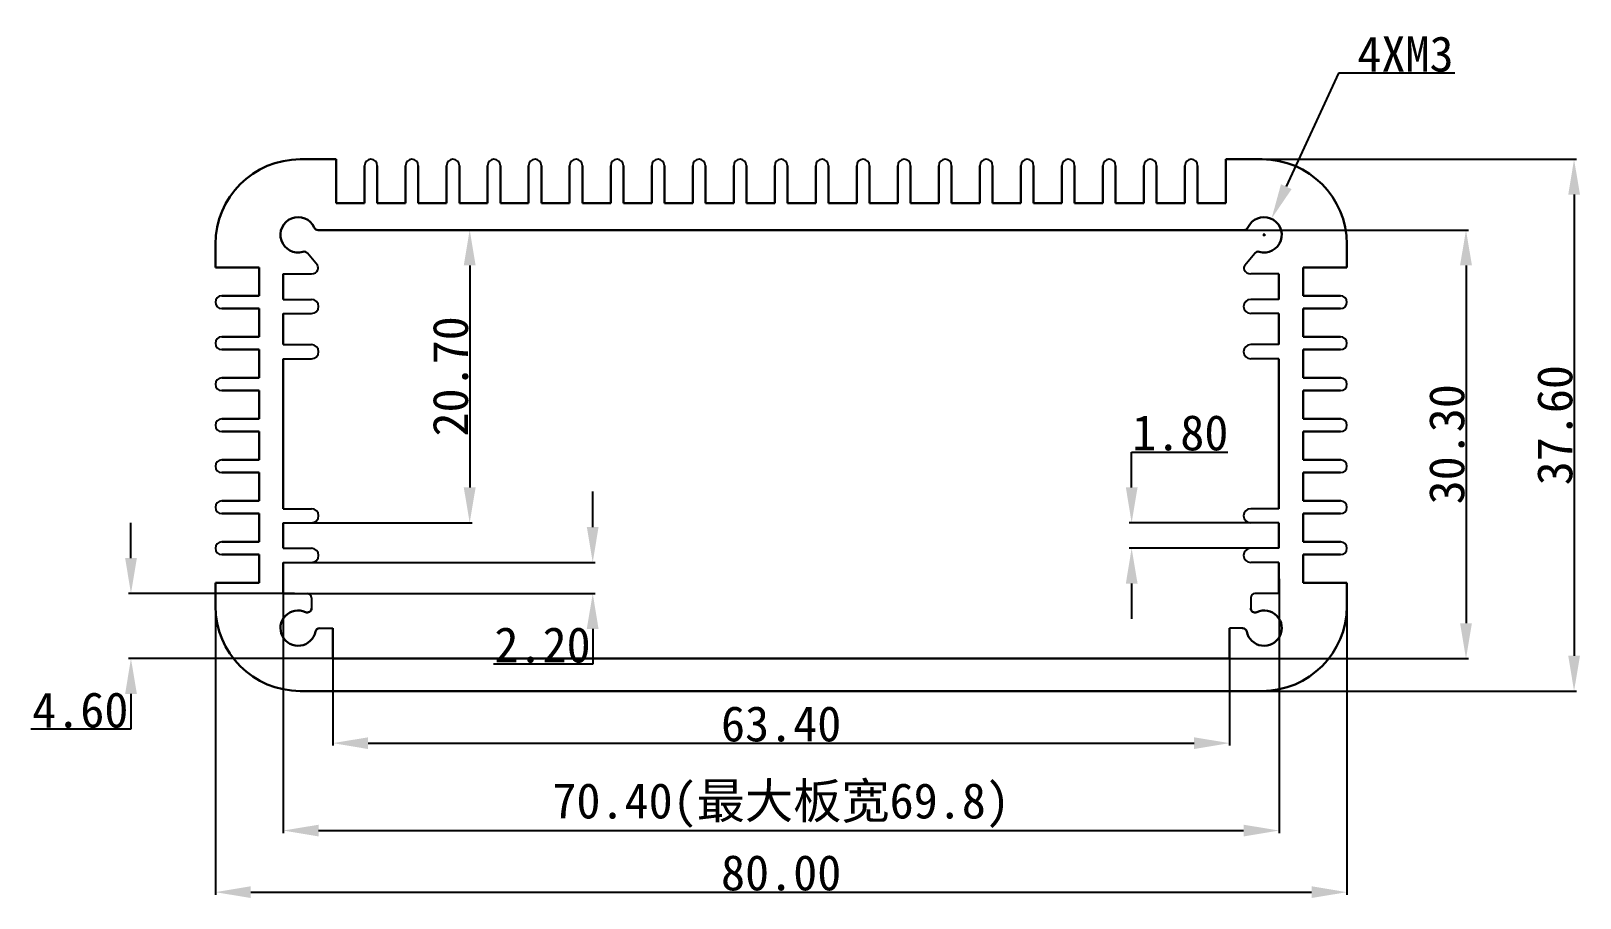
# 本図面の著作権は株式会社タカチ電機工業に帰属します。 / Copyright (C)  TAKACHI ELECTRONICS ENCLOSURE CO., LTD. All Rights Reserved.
# Model space of a CAD drawing. Header units: inches. Extents: x 17 to 126, y -6 to 56.
import ezdxf

# ---------------------------------------------------------------- set-up
doc = ezdxf.new("R2010")
doc.units = ezdxf.units.IN
doc.header["$MEASUREMENT"] = 0
doc.layers.get('Defpoints').update_dxf_attribs({"lineweight": 25})
doc.layers.add('1', color=30, linetype='Continuous')
doc.styles.get("Standard").update_dxf_attribs({"font": 'simhei.ttf'})
doc.dimstyles.get("Standard").update_dxf_attribs({"dimtxt": 2.5, "dimasz": 2.5, "dimexe": 0.18, "dimexo": 0.0625, "dimgap": 0.09, "dimtad": 1, "dimtoh": 1, "dimzin": 0, "dimdsep": 46, "dimtxsty": 'Standard', "dimcen": 0.09, "dimadec": 0, "dimazin": 0, "dimtfac": 1, "dimtofl": 0, "dimtmove": 0, "dimatfit": 3, "dimfxl": 1, "dimtolj": 1, "dimtzin": 0, "dimarcsym": 0})

# ---------------------------------------------------------------- blocks, each defined once
blk = doc.blocks.new('*D33')
at = {"color": 0, "lineweight": -2}
for p, q in [((109.09, 52.69), (105.39, 44.67)), ((117.3, 52.69), (109.09, 52.69)), ((103.74, 41.26), (103.92, 41.26)), ((103.83, 41.17), (103.83, 41.35))]:
    blk.add_line(p, q, dxfattribs=at)
at = {"color": 0}
blk.add_solid([(105.02, 44.84), (105.77, 44.49), (104.35, 42.4)], dxfattribs=at)
at = {"layer": 'Defpoints', "color": 0}
for p in [(104.35, 42.4), (103.3, 40.13)]:
    blk.add_point(p, dxfattribs=at)
at = {"color": 0, "insert": (113.82, 54.03), "char_height": 2.5, "attachment_point": 5}
blk.add_mtext('\\A1;{\\f@SimHei|b0|i0|c134|p49;4XM3}', dxfattribs=at)
blk = doc.blocks.new('*D34')
at = {"color": 0, "lineweight": -2}
for p, q in [((102.47, 46.6), (125.92, 46.6)), ((125.74, 44.1), (125.74, 11.5)), ((101.79, 9), (125.92, 9))]:
    blk.add_line(p, q, dxfattribs=at)
at = {"color": 0}
for points in [[(125.33, 44.1), (126.16, 44.1), (125.74, 46.6)], [(125.33, 11.5), (126.16, 11.5), (125.74, 9)]]:
    blk.add_solid(points, dxfattribs=at)
at = {"layer": 'Defpoints', "color": 0}
for p in [(102.4, 46.6), (101.72, 9), (125.74, 9)]:
    blk.add_point(p, dxfattribs=at)
at = {"color": 0, "insert": (124.39, 27.8), "char_height": 2.5, "attachment_point": 5, "rotation": 90}
blk.add_mtext('\\A1;37.60', dxfattribs=at)
blk = doc.blocks.new('*D35')
at = {"color": 0, "lineweight": -2}
for p, q in [((99.35, 41.6), (118.28, 41.6)), ((118.1, 39.1), (118.1, 13.8)), ((97.67, 11.3), (118.28, 11.3))]:
    blk.add_line(p, q, dxfattribs=at)
at = {"color": 0}
for points in [[(117.68, 39.1), (118.52, 39.1), (118.1, 41.6)], [(117.68, 13.8), (118.52, 13.8), (118.1, 11.3)]]:
    blk.add_solid(points, dxfattribs=at)
at = {"layer": 'Defpoints', "color": 0}
for p in [(99.29, 41.6), (97.6, 11.3), (118.1, 11.3)]:
    blk.add_point(p, dxfattribs=at)
at = {"color": 0, "insert": (116.75, 26.45), "char_height": 2.5, "attachment_point": 5, "rotation": 90}
blk.add_mtext('\\A1;30.30', dxfattribs=at)
blk = doc.blocks.new('*D36')
at = {"color": 0, "lineweight": -2}
for p, q in [((37.98, 12.31), (37.98, 5.14)), ((101.38, 12.31), (101.38, 5.14)), ((40.48, 5.32), (98.88, 5.32))]:
    blk.add_line(p, q, dxfattribs=at)
at = {"color": 0}
for points in [[(40.48, 5.73), (40.48, 4.9), (37.98, 5.32)], [(98.88, 5.73), (98.88, 4.9), (101.38, 5.32)]]:
    blk.add_solid(points, dxfattribs=at)
at = {"layer": 'Defpoints', "color": 0}
for p in [(37.98, 12.37), (101.38, 12.37), (101.38, 5.32)]:
    blk.add_point(p, dxfattribs=at)
at = {"color": 0, "insert": (69.68, 6.67), "char_height": 2.5, "attachment_point": 5}
blk.add_mtext('\\A1;63.40', dxfattribs=at)
blk = doc.blocks.new('*D37')
at = {"layer": '1', "color": 0, "lineweight": -2}
for p, q in [((34.48, 16.93), (34.48, -1.04)), ((104.88, 16.93), (104.88, -1.04)), ((36.98, -0.86), (102.38, -0.86))]:
    blk.add_line(p, q, dxfattribs=at)
at = {"layer": '1', "color": 0}
for points in [[(36.98, -0.45), (36.98, -1.28), (34.48, -0.86)], [(102.38, -0.45), (102.38, -1.28), (104.88, -0.86)]]:
    blk.add_solid(points, dxfattribs=at)
at = {"layer": 'Defpoints', "color": 0}
for p in [(34.48, 17), (104.88, 17), (104.88, -0.86)]:
    blk.add_point(p, dxfattribs=at)
at = {"layer": '1', "color": 0, "insert": (69.68, 0.91), "char_height": 2.5, "attachment_point": 5}
blk.add_mtext('\\A1;70.40(最大板宽69.8)', dxfattribs=at)
blk = doc.blocks.new('*D38')
at = {"color": 0, "lineweight": -2}
for p, q in [((29.68, 15.76), (29.68, -5.4)), ((109.68, 15.76), (109.68, -5.4)), ((32.18, -5.22), (107.18, -5.22))]:
    blk.add_line(p, q, dxfattribs=at)
at = {"color": 0}
for points in [[(32.18, -4.8), (32.18, -5.63), (29.68, -5.22)], [(107.18, -4.8), (107.18, -5.63), (109.68, -5.22)]]:
    blk.add_solid(points, dxfattribs=at)
at = {"layer": 'Defpoints', "color": 0}
for p in [(29.68, 15.82), (109.68, 15.82), (109.68, -5.22)]:
    blk.add_point(p, dxfattribs=at)
at = {"color": 0, "insert": (69.68, -3.86), "char_height": 2.5, "attachment_point": 5}
blk.add_mtext('\\A1;80.00', dxfattribs=at)
blk = doc.blocks.new('*D39')
at = {"color": 0, "lineweight": -2}
for p, q in [((46.09, 41.6), (47.84, 41.6)), ((47.66, 39.1), (47.66, 23.4)), ((35.54, 20.9), (47.84, 20.9))]:
    blk.add_line(p, q, dxfattribs=at)
at = {"color": 0}
for points in [[(47.24, 39.1), (48.08, 39.1), (47.66, 41.6)], [(47.24, 23.4), (48.08, 23.4), (47.66, 20.9)]]:
    blk.add_solid(points, dxfattribs=at)
at = {"layer": 'Defpoints', "color": 0}
for p in [(46.03, 41.6), (35.48, 20.9), (47.66, 20.9)]:
    blk.add_point(p, dxfattribs=at)
at = {"color": 0, "insert": (46.31, 31.25), "char_height": 2.5, "attachment_point": 5, "rotation": 90}
blk.add_mtext('\\A1;20.70', dxfattribs=at)
blk = doc.blocks.new('*D40')
at = {"color": 0, "lineweight": -2}
for p, q in [((23.71, 18.4), (23.71, 20.9)), ((35.27, 15.9), (23.53, 15.9)), ((40.1, 11.3), (23.53, 11.3)), ((23.71, 8.8), (23.71, 6.3)), ((23.71, 6.3), (16.64, 6.3))]:
    blk.add_line(p, q, dxfattribs=at)
at = {"color": 0}
for points in [[(23.3, 18.4), (24.13, 18.4), (23.71, 15.9)], [(23.3, 8.8), (24.13, 8.8), (23.71, 11.3)]]:
    blk.add_solid(points, dxfattribs=at)
at = {"layer": 'Defpoints', "color": 0}
for p in [(35.33, 15.9), (23.71, 11.3), (40.16, 11.3)]:
    blk.add_point(p, dxfattribs=at)
at = {"color": 0, "insert": (20.13, 7.65), "char_height": 2.5, "attachment_point": 5}
blk.add_mtext('\\A1;4.60', dxfattribs=at)
blk = doc.blocks.new('*D41')
at = {"color": 0, "lineweight": -2}
for p, q in [((94.46, 23.4), (94.46, 25.9)), ((94.46, 25.9), (101.25, 25.9)), ((103.82, 20.9), (94.28, 20.9)), ((103.82, 19.1), (94.28, 19.1)), ((94.46, 16.6), (94.46, 14.1))]:
    blk.add_line(p, q, dxfattribs=at)
at = {"color": 0}
for points in [[(94.05, 23.4), (94.88, 23.4), (94.46, 20.9)], [(94.05, 16.6), (94.88, 16.6), (94.46, 19.1)]]:
    blk.add_solid(points, dxfattribs=at)
at = {"layer": 'Defpoints', "color": 0}
for p in [(94.46, 20.9), (103.88, 20.9), (103.88, 19.1)]:
    blk.add_point(p, dxfattribs=at)
at = {"color": 0, "insert": (97.9, 27.25), "char_height": 2.5, "attachment_point": 5}
blk.add_mtext('\\A1;1.80', dxfattribs=at)
blk = doc.blocks.new('*D42')
at = {"color": 0, "lineweight": -2}
for p, q in [((56.36, 20.6), (56.36, 23.1)), ((35.54, 18.1), (56.54, 18.1)), ((35.54, 15.9), (56.54, 15.9)), ((56.36, 13.4), (56.36, 10.9)), ((56.36, 10.9), (49.35, 10.9))]:
    blk.add_line(p, q, dxfattribs=at)
at = {"color": 0}
for points in [[(55.94, 20.6), (56.77, 20.6), (56.36, 18.1)], [(55.94, 13.4), (56.77, 13.4), (56.36, 15.9)]]:
    blk.add_solid(points, dxfattribs=at)
at = {"layer": 'Defpoints', "color": 0}
for p in [(35.48, 18.1), (35.48, 15.9), (56.36, 15.9)]:
    blk.add_point(p, dxfattribs=at)
at = {"color": 0, "insert": (52.81, 12.25), "char_height": 2.5, "attachment_point": 5}
blk.add_mtext('\\A1;2.20', dxfattribs=at)

msp = doc.modelspace()

# ---------------------------------------------------------------- linework, layer by layer
at = {"color": 7, "linetype": 'Continuous', "lineweight": 30}
for p, q in [((35.678, 46.597), (38.228, 46.597)), ((38.228, 43.497), (38.228, 46.597)), ((40.228, 46.147), (40.228, 43.497)), ((41.128, 43.497), (41.128, 46.147)), ((43.128, 46.147), (43.128, 43.497)), ((44.028, 43.497), (44.028, 46.147)), ((46.028, 46.147), (46.028, 43.497)), ((46.928, 43.497), (46.928, 46.147)), ((48.928, 46.147), (48.928, 43.497)), ((49.828, 43.497), (49.828, 46.147)), ((51.828, 46.147), (51.828, 43.497)), ((52.728, 43.497), (52.728, 46.147)), ((54.728, 46.147), (54.728, 43.497)), ((55.628, 43.497), (55.628, 46.147)), ((57.628, 46.147), (57.628, 43.497)), ((58.528, 43.497), (58.528, 46.147)), ((60.528, 46.147), (60.528, 43.497)), ((61.428, 43.497), (61.428, 46.147)), ((63.428, 46.147), (63.428, 43.497)), ((64.328, 43.497), (64.328, 46.147)), ((66.328, 46.147), (66.328, 43.497)), ((67.228, 43.497), (67.228, 46.147)), ((69.228, 46.147), (69.228, 43.497)), ((70.128, 46.147), (70.128, 43.497)), ((72.128, 43.497), (72.128, 46.147)), ((73.028, 46.147), (73.028, 43.497)), ((75.028, 43.497), (75.028, 46.147)), ((75.928, 46.147), (75.928, 43.497)), ((77.928, 43.497), (77.928, 46.147)), ((78.828, 46.147), (78.828, 43.497)), ((80.828, 43.497), (80.828, 46.147)), ((81.728, 46.147), (81.728, 43.497)), ((83.728, 43.497), (83.728, 46.147)), ((84.628, 46.147), (84.628, 43.497)), ((86.628, 43.497), (86.628, 46.147)), ((87.528, 46.147), (87.528, 43.497)), ((89.528, 43.497), (89.528, 46.147)), ((90.428, 46.147), (90.428, 43.497)), ((92.428, 43.497), (92.428, 46.147)), ((93.328, 46.147), (93.328, 43.497)), ((95.328, 43.497), (95.328, 46.147)), ((96.228, 46.147), (96.228, 43.497)), ((98.228, 43.497), (98.228, 46.147)), ((99.128, 46.147), (99.128, 43.497)), ((101.128, 43.497), (101.128, 46.597)), ((103.678, 46.597), (101.128, 46.597)), ((40.228, 43.497), (38.228, 43.497)), ((43.128, 43.497), (41.128, 43.497)), ((46.028, 43.497), (44.028, 43.497)), ((48.928, 43.497), (46.928, 43.497)), ((51.828, 43.497), (49.828, 43.497)), ((54.728, 43.497), (52.728, 43.497)), ((57.628, 43.497), (55.628, 43.497)), ((60.528, 43.497), (58.528, 43.497)), ((63.428, 43.497), (61.428, 43.497)), ((66.328, 43.497), (64.328, 43.497)), ((69.228, 43.497), (67.228, 43.497)), ((70.128, 43.497), (72.128, 43.497)), ((73.028, 43.497), (75.028, 43.497)), ((75.928, 43.497), (77.928, 43.497)), ((78.828, 43.497), (80.828, 43.497)), ((81.728, 43.497), (83.728, 43.497)), ((84.628, 43.497), (86.628, 43.497)), ((87.528, 43.497), (89.528, 43.497)), ((90.428, 43.497), (92.428, 43.497)), ((93.328, 43.497), (95.328, 43.497)), ((96.228, 43.497), (98.228, 43.497)), ((99.128, 43.497), (101.128, 43.497)), ((29.678, 38.947), (29.678, 40.597)), ((36.944, 41.597), (69.678, 41.597)), ((102.412, 41.597), (69.678, 41.597)), ((109.678, 38.947), (109.678, 40.597)), ((29.678, 38.947), (32.778, 38.947)), ((32.778, 38.947), (32.778, 36.947)), ((34.478, 38.497), (34.478, 36.697)), ((104.878, 38.497), (104.878, 36.697)), ((109.678, 38.947), (106.578, 38.947)), ((106.578, 38.947), (106.578, 36.947)), ((32.778, 36.947), (30.128, 36.947)), ((106.578, 36.947), (109.228, 36.947)), ((30.128, 36.047), (32.778, 36.047)), ((32.778, 36.047), (32.778, 34.047)), ((34.478, 33.497), (34.478, 35.697)), ((104.878, 33.497), (104.878, 35.697)), ((109.228, 36.047), (106.578, 36.047)), ((106.578, 36.047), (106.578, 34.047)), ((32.778, 34.047), (30.128, 34.047)), ((106.578, 34.047), (109.228, 34.047)), ((30.128, 33.147), (32.778, 33.147)), ((32.778, 33.147), (32.778, 31.147)), ((109.228, 33.147), (106.578, 33.147)), ((106.578, 33.147), (106.578, 31.147)), ((34.478, 21.897), (34.478, 32.497)), ((104.878, 21.897), (104.878, 32.497)), ((32.778, 31.147), (30.128, 31.147)), ((106.578, 31.147), (109.228, 31.147)), ((30.128, 30.247), (32.778, 30.247)), ((32.778, 30.247), (32.778, 28.247)), ((109.228, 30.247), (106.578, 30.247)), ((106.578, 30.247), (106.578, 28.247)), ((32.778, 28.247), (30.128, 28.247)), ((106.578, 28.247), (109.228, 28.247)), ((30.128, 27.347), (32.778, 27.347)), ((32.778, 27.347), (32.778, 25.347)), ((109.228, 27.347), (106.578, 27.347)), ((106.578, 27.347), (106.578, 25.347)), ((32.778, 25.347), (30.128, 25.347)), ((106.578, 25.347), (109.228, 25.347)), ((30.128, 24.447), (32.778, 24.447)), ((32.778, 24.447), (32.778, 22.447)), ((109.228, 24.447), (106.578, 24.447)), ((106.578, 24.447), (106.578, 22.447)), ((32.778, 22.447), (30.128, 22.447)), ((106.578, 22.447), (109.228, 22.447)), ((30.128, 21.547), (32.778, 21.547)), ((32.778, 21.547), (32.778, 19.547)), ((34.478, 19.097), (34.478, 20.897)), ((104.878, 19.097), (104.878, 20.897)), ((109.228, 21.547), (106.578, 21.547)), ((106.578, 21.547), (106.578, 19.547)), ((32.778, 19.547), (30.128, 19.547)), ((30.128, 18.647), (32.778, 18.647)), ((32.778, 18.647), (32.778, 16.647)), ((106.578, 19.547), (109.228, 19.547)), ((109.228, 18.647), (106.578, 18.647)), ((106.578, 18.647), (106.578, 16.647)), ((34.478, 15.897), (34.478, 18.097)), ((104.878, 15.897), (104.878, 18.097)), ((29.678, 15.002), (29.678, 16.647)), ((32.778, 16.647), (29.678, 16.647)), ((106.578, 16.647), (109.678, 16.647)), ((109.678, 15.002), (109.678, 16.647)), ((37.978, 11.297), (37.978, 13.452)), ((101.378, 11.297), (101.378, 13.452)), ((69.678, 11.297), (37.978, 11.297)), ((69.678, 11.297), (101.378, 11.297)), ((69.731, 9.002), (35.678, 9.002)), ((69.625, 9.002), (103.678, 9.002))]:
    msp.add_line(p, q, dxfattribs=at)
for p, q in [((36.891, 39.103), (36.188, 39.961)), ((102.465, 39.103), (103.168, 39.961)), ((34.478, 38.497), (36.478, 38.497)), ((104.878, 38.497), (102.878, 38.497)), ((34.478, 36.697), (36.478, 36.697)), ((104.878, 36.697), (102.878, 36.697)), ((34.478, 35.697), (36.478, 35.697)), ((104.878, 35.697), (102.878, 35.697)), ((34.478, 33.497), (36.478, 33.497)), ((104.878, 33.497), (102.878, 33.497)), ((34.478, 32.497), (36.478, 32.497)), ((104.878, 32.497), (102.878, 32.497)), ((34.478, 21.897), (36.478, 21.897)), ((34.478, 20.897), (36.478, 20.897)), ((104.878, 21.897), (102.878, 21.897)), ((104.878, 20.897), (102.878, 20.897)), ((34.478, 19.097), (36.478, 19.097)), ((104.878, 19.097), (102.878, 19.097)), ((34.478, 18.097), (36.478, 18.097)), ((104.878, 18.097), (102.878, 18.097)), ((34.478, 15.897), (36.178, 15.897)), ((36.478, 15.597), (36.478, 14.86)), ((102.878, 15.597), (102.878, 14.86)), ((104.878, 15.897), (103.178, 15.897)), ((37.051, 13.452), (37.978, 13.452)), ((102.305, 13.452), (101.378, 13.452))]:
    msp.add_line(p, q)
for centre, radius, start, end in [((35.678, 40.597), 6, 90, 180), ((103.678, 40.597), 6, 0, 90), ((35.53, 41.261), 1.25, 24.2235, 285.92732), ((36.944, 41.897), 0.3, 204.2235, 270), ((102.412, 41.897), 0.3, 270, 335.7765), ((103.826, 41.261), 1.25, 254.07268, 155.7765), ((35.678, 15.002), 6, 180, 270), ((35.53, 13.452), 1.25, 65.30069, 348.84006), ((103.826, 13.452), 1.25, 191.15994, 114.69931), ((103.678, 15.002), 6, 270, 0)]:
    msp.add_arc(centre, radius, start, end, dxfattribs=at)
for centre, radius, start, end in [((40.678, 46.147), 0.45, 360, 180), ((43.578, 46.147), 0.45, 360, 180), ((46.478, 46.147), 0.45, 360, 180), ((49.378, 46.147), 0.45, 360, 180), ((52.278, 46.147), 0.45, 360, 180), ((55.178, 46.147), 0.45, 360, 180), ((58.078, 46.147), 0.45, 360, 180), ((60.978, 46.147), 0.45, 360, 180), ((63.878, 46.147), 0.45, 360, 180), ((66.778, 46.147), 0.45, 360, 180), ((69.678, 46.147), 0.45, 0, 180), ((72.578, 46.147), 0.45, 0, 180), ((75.478, 46.147), 0.45, 0, 180), ((78.378, 46.147), 0.45, 0, 180), ((81.278, 46.147), 0.45, 0, 180), ((84.178, 46.147), 0.45, 0, 180), ((87.078, 46.147), 0.45, 0, 180), ((89.978, 46.147), 0.45, 0, 180), ((92.878, 46.147), 0.45, 0, 180), ((95.778, 46.147), 0.45, 0, 180), ((98.678, 46.147), 0.45, 0, 180), ((36.478, 38.997), 0.5, 270, 335.01899), ((36.659, 38.913), 0.3, 335.01899, 39.3539), ((102.697, 38.913), 0.3, 140.6461, 204.98101), ((102.878, 38.997), 0.5, 204.98101, 270), ((30.128, 36.497), 0.45, 90, 270), ((36.478, 36.197), 0.5, 270, 90), ((102.878, 36.197), 0.5, 90, 270), ((109.228, 36.497), 0.45, 270, 90), ((30.128, 33.597), 0.45, 90, 270), ((109.228, 33.597), 0.45, 270, 90), ((36.478, 32.997), 0.5, 270, 90), ((102.878, 32.997), 0.5, 90, 270), ((30.128, 30.697), 0.45, 90, 270), ((109.228, 30.697), 0.45, 270, 90), ((30.128, 27.797), 0.45, 90, 270), ((109.228, 27.797), 0.45, 270, 90), ((30.128, 24.897), 0.45, 90, 270), ((109.228, 24.897), 0.45, 270, 90), ((30.128, 21.997), 0.45, 90, 270), ((109.228, 21.997), 0.45, 270, 90), ((36.478, 21.397), 0.5, 270, 90), ((102.878, 21.397), 0.5, 90, 270), ((30.128, 19.097), 0.45, 90, 270), ((36.478, 18.597), 0.5, 270, 90), ((102.878, 18.597), 0.5, 90, 270), ((109.228, 19.097), 0.45, 270, 90), ((36.178, 15.597), 0.3, 0, 90), ((103.178, 15.597), 0.3, 90, 180)]:
    msp.add_arc(centre, radius, start, end)
at = {"lineweight": 30}
for centre, start, end in [((35.956, 39.771), 39.3539, 105.92732), ((103.4, 39.771), 74.07268, 140.6461), ((36.178, 14.86), 245.30069, 0), ((103.178, 14.86), 180, 294.69931), ((37.051, 13.152), 90, 168.84006), ((102.305, 13.152), 11.15994, 90)]:
    msp.add_arc(centre, 0.3, start, end, dxfattribs=at)

# ---------------------------------------------------------------- dimensions: what is measured, and where the dimension line sits
dim = msp.add_diameter_dim_2p(p1=(103.303, 40.126), p2=(104.349, 42.397), text='{\\f@SimHei|b0|i0|c134|p49;4XM3}', dimstyle='Standard')
dim.commit()
dim.dimension.update_dxf_attribs({"geometry": '*D33', "text_midpoint": (113.82, 52.692), "dimtype": 163})
for base, p1, p2, picture, middle in [((125.7446, 9.0017), (102.4031, 46.597), (101.7233, 9.0017), '*D34', (124.3906, 27.7994)), ((47.66, 20.897), (46.028, 41.597), (35.478, 20.897), '*D39', (46.306, 31.247)), ((118.101, 11.297), (99.291, 41.597), (97.604, 11.297), '*D35', (116.747, 26.447)), ((94.462, 20.897), (103.878, 19.097), (103.878, 20.897), '*D41', (97.902, 27.251)), ((56.355, 15.897), (35.478, 18.097), (35.478, 15.897), '*D42', (52.81, 12.251)), ((23.713, 11.297), (35.328, 15.897), (40.158, 11.297), '*D40', (20.133, 7.651))]:
    dim = msp.add_linear_dim(base=base, p1=p1, p2=p2, angle=90, dimstyle='Standard')
    dim.commit()
    dim.dimension.update_dxf_attribs({"geometry": picture, "text_midpoint": middle})
for base, p1, p2, picture, middle in [((109.678, -5.216), (29.678, 15.824), (109.678, 15.824), '*D38', (69.678, -3.862)), ((101.378, 5.317), (37.978, 12.375), (101.378, 12.375), '*D36', (69.678, 6.671))]:
    dim = msp.add_linear_dim(base=base, p1=p1, p2=p2, dimstyle='Standard')
    dim.commit()
    dim.dimension.update_dxf_attribs({"geometry": picture, "text_midpoint": middle})
at = {"layer": '1'}
dim = msp.add_linear_dim(base=(104.878, -0.862), p1=(34.478, 16.997), p2=(104.878, 16.997), text='<>(最大板宽69.8)', dimstyle='Standard', dxfattribs=at)
dim.commit()
dim.dimension.update_dxf_attribs({"geometry": '*D37', "text_midpoint": (69.678, -0.862), "dimtype": 160})

doc.saveas('drawing.dxf')
